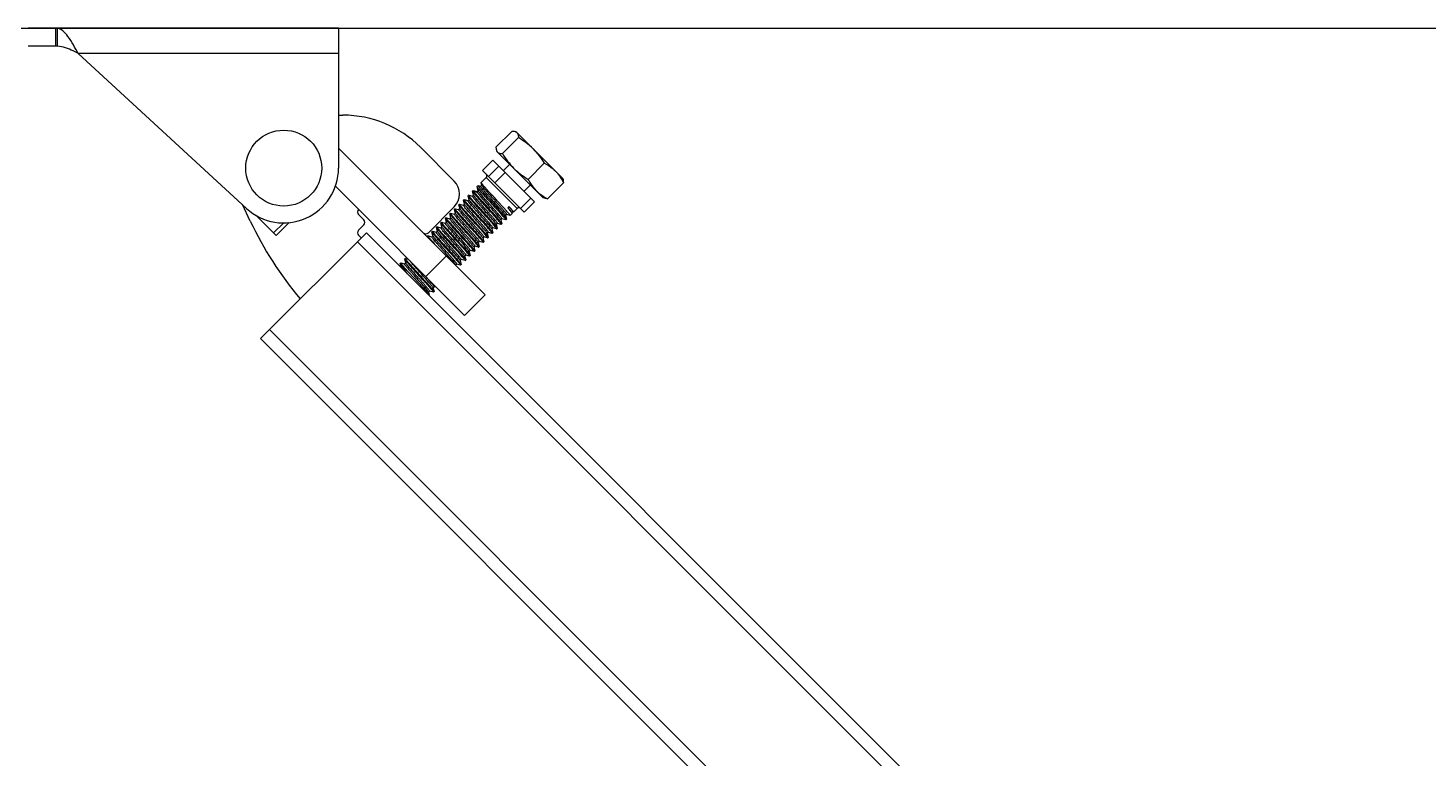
# Model space of a CAD drawing. Extents: x 27938 to 1507990, y 110129 to 923079.
# Drawn here: x 474591 to 477724, y 367902 to 369538 of the extents above; entities that cross this region are included whole.
import ezdxf

# ---------------------------------------------------------------- set-up
doc = ezdxf.new("R2010")
doc.units = 0
doc.header["$LTSCALE"] = 1000
doc.header["$MEASUREMENT"] = 0
doc.layers.add('BZ', color=2, linetype='Continuous')

msp = doc.modelspace()

# ---------------------------------------------------------------- linework, layer by layer
for p, q in [((475285.7, 369537.9), (474590.6, 369537.9)), ((474653.1, 369497), (474653.1, 369537.9)), ((474656.6, 369496.9), (474656.6, 369537.6)), ((475285.7, 369537.9), (475285.7, 369224.3)), ((474653.1, 369497), (474590.6, 369497)), ((475285.7, 369480.7), (474703.2, 369480.7)), ((475079.9, 369134), (474703.2, 369480.7)), ((475285.7, 369342.8), (475295.6, 369342.8)), ((475674, 369307.2), (475638.1, 369271.3)), ((475688.4, 369292.7), (475652.5, 369256.9)), ((475683.4, 369305.2), (475681.1, 369306.1)), ((475683.4, 369305.2), (475787.5, 369201.1)), ((475614, 368940.9), (475285.7, 369269.3)), ((475469, 369271), (475544.6, 369195.4)), ((475639.2, 369264.2), (475640.1, 369261.8)), ((475640.1, 369261.8), (475744.1, 369157.8)), ((475630.8, 369242.2), (475607.6, 369219.1)), ((475644.7, 369228.3), (475621.5, 369205.2)), ((475724.5, 369148.5), (475630.8, 369242.2)), ((475669, 369232.9), (475654.5, 369218.5)), ((475746.1, 369235), (475710.3, 369199.1)), ((475604.7, 369191.8), (475616.3, 369203.4)), ((475701.4, 369125.4), (475607.6, 369219.1)), ((475685.7, 369134.1), (475616.3, 369203.4)), ((475658.7, 369214.3), (475635.5, 369191.2)), ((475787.5, 369201.1), (475788.4, 369198.8)), ((475567.8, 368894.7), (475278.6, 369183.8)), ((475575.5, 369162.6), (475576.8, 369163.9)), ((475575.5, 369162.4), (475575.5, 369162.6)), ((475577.8, 369153.7), (475575.5, 369162.4)), ((475577, 369163.9), (475576.8, 369163.9)), ((475577, 369163.9), (475585.5, 369161.7)), ((475585.4, 369161.6), (475587.9, 369164)), ((475585.6, 369172.7), (475586.9, 369174)), ((475585.6, 369172.5), (475585.6, 369172.7)), ((475588, 369163.8), (475585.6, 369172.5)), ((475587.2, 369174), (475586.9, 369174)), ((475587.2, 369174), (475595.6, 369171.8)), ((475587.7, 369172.3), (475596.2, 369170.2)), ((475588, 369163.7), (475588, 369163.8)), ((475595.6, 369171.7), (475598, 369174.1)), ((475595.7, 369182.6), (475595.8, 369182.9)), ((475596.6, 369181.2), (475595.7, 369182.6)), ((475598.1, 369173.9), (475595.7, 369182.6)), ((475595.8, 369182.9), (475598.2, 369185.3)), ((475596.2, 369170.2), (475598.7, 369172.7)), ((475598.7, 369172.7), (475596.6, 369181.2)), ((475598.7, 369172.7), (475598.1, 369173.9)), ((475598.5, 369185.3), (475598.2, 369185.3)), ((475598.5, 369185.3), (475603.7, 369183.9)), ((475603.7, 369183.8), (475606.2, 369186.3)), ((475604.7, 369191.7), (475604.7, 369191.8)), ((475606.2, 369186.3), (475604.7, 369191.7)), ((475606.2, 369186.1), (475606.2, 369186.3)), ((475715.2, 369186.7), (475700.8, 369172.2)), ((475789.4, 369191.7), (475753.6, 369155.8)), ((475088, 369105.9), (475070.5, 369142.7)), ((475544.6, 369137.5), (475486.8, 369079.7)), ((475545.1, 369132), (475545.2, 369132.3)), ((475547.5, 369123.3), (475545.1, 369132)), ((475545.2, 369132.3), (475546.4, 369133.5)), ((475546.7, 369133.5), (475546.4, 369133.5)), ((475546.7, 369133.5), (475555.1, 369131.3)), ((475555.1, 369131.2), (475557.5, 369133.7)), ((475555.3, 369142.4), (475556.5, 369143.6)), ((475555.3, 369142.1), (475555.3, 369142.4)), ((475557.6, 369133.5), (475555.3, 369142.1)), ((475556.8, 369143.7), (475556.5, 369143.6)), ((475556.8, 369143.7), (475565.2, 369141.4)), ((475565.2, 369141.3), (475567.7, 369143.8)), ((475565.4, 369152.5), (475566.7, 369153.8)), ((475565.4, 369152.3), (475565.4, 369152.5)), ((475567.7, 369143.6), (475565.4, 369152.3)), ((475566.9, 369153.8), (475566.7, 369153.8)), ((475566.9, 369153.8), (475575.4, 369151.5)), ((475575.3, 369151.4), (475577.8, 369153.9)), ((475577.9, 369153.4), (475577.8, 369153.7)), ((475667.2, 369138.1), (475664.7, 369135.6)), ((475677.7, 369126), (475685.7, 369134.1)), ((475716.1, 369156.9), (475692.9, 369133.8)), ((475724.5, 369148.5), (475701.4, 369125.4)), ((475746.5, 369156.9), (475744.1, 369157.8)), ((475100.6, 369119), (475146.1, 369073.5)), ((475163, 369101.9), (475140.3, 369079.2)), ((475175.2, 369102.6), (475146.1, 369073.5)), ((475330.7, 369120.2), (475342.2, 369108.6)), ((475514.8, 369101.9), (475516.1, 369103.2)), ((475514.8, 369101.7), (475514.8, 369101.9)), ((475517.1, 369093), (475514.8, 369101.7)), ((475516.3, 369103.2), (475516.1, 369103.2)), ((475516.3, 369103.2), (475524.8, 369100.9)), ((475524.7, 369100.9), (475527.2, 369103.3)), ((475524.9, 369112), (475526.2, 369113.3)), ((475524.9, 369111.8), (475524.9, 369112)), ((475527.2, 369103.1), (475524.9, 369111.8)), ((475526.4, 369113.3), (475526.2, 369113.3)), ((475526.4, 369113.3), (475534.9, 369111.1)), ((475534.9, 369111), (475537.3, 369113.4)), ((475535, 369122.1), (475536.3, 369123.4)), ((475535, 369121.9), (475535, 369122.1)), ((475537.4, 369113.2), (475535, 369121.9)), ((475536.5, 369123.4), (475536.3, 369123.4)), ((475536.5, 369123.4), (475545, 369121.2)), ((475545, 369121.1), (475547.4, 369123.5)), ((475638.8, 369098.4), (475641.1, 369089.7)), ((475641.3, 369100.6), (475638.9, 369098.2)), ((475649.7, 369098.3), (475641.3, 369100.5)), ((475648.9, 369108.5), (475651.2, 369099.8)), ((475651.4, 369110.8), (475649, 369108.3)), ((475649.7, 369098.3), (475650, 369098.3)), ((475650, 369098.3), (475651.2, 369099.6)), ((475651.2, 369099.8), (475651.2, 369099.6)), ((475659.8, 369108.4), (475651.4, 369110.7)), ((475659.6, 369118.1), (475659.5, 369118.4)), ((475659.6, 369118.1), (475661.7, 369110.3)), ((475662.1, 369120.4), (475659.7, 369117.9)), ((475660.1, 369108.4), (475661.7, 369110)), ((475661.7, 369110.3), (475661.7, 369110)), ((475669.7, 369118.2), (475662.1, 369120.3)), ((475669.7, 369118.2), (475669.9, 369118.2)), ((475669.9, 369118.2), (475674.1, 369122.4)), ((475673.8, 369124.2), (475674.1, 369122.9)), ((475676.3, 369126.4), (475673.9, 369124)), ((475674.1, 369122.9), (475674.1, 369122.4)), ((475677.6, 369126), (475676.3, 369126.4)), ((475677.6, 369126), (475677.7, 369126)), ((475348, 369079.7), (475111, 368842.6)), ((475342.2, 369097.1), (475330.7, 369085.5)), ((475330.7, 369073.9), (475336.5, 369068.1)), ((477925.3, 366502.4), (475348, 369079.7)), ((475484.4, 369071.6), (475485.7, 369072.8)), ((475484.4, 369071.3), (475484.4, 369071.6)), ((475485.2, 369070), (475484.4, 369071.3)), ((475484.7, 369070.2), (475484.4, 369071.3)), ((475486, 369072.8), (475485.7, 369072.8)), ((475486, 369072.8), (475494.4, 369070.6)), ((475494.4, 369070.5), (475496.8, 369072.9)), ((475494.6, 369081.7), (475495.8, 369082.9)), ((475496.9, 369072.7), (475494.6, 369081.4)), ((475496.1, 369083), (475495.8, 369082.9)), ((475496.1, 369083), (475504.5, 369080.7)), ((475504.5, 369080.6), (475506.9, 369083.1)), ((475504.7, 369091.8), (475505.9, 369093.1)), ((475504.7, 369091.5), (475504.7, 369091.8)), ((475507, 369082.9), (475504.7, 369091.5)), ((475506.2, 369093.1), (475505.9, 369093.1)), ((475506.2, 369093.1), (475514.6, 369090.8)), ((475514.6, 369090.7), (475517.1, 369093.2)), ((475608.5, 369068), (475608.4, 369068.3)), ((475611, 369070.3), (475608.5, 369067.8)), ((475608.5, 369068), (475610.8, 369059.3)), ((475619.4, 369067.9), (475610.9, 369070.2)), ((475621.1, 369080.4), (475618.6, 369077.9)), ((475618.6, 369078.2), (475620.9, 369069.4)), ((475619.4, 369067.9), (475619.6, 369067.9)), ((475619.6, 369067.9), (475620.9, 369069.2)), ((475620.9, 369069.4), (475620.9, 369069.2)), ((475629.5, 369078), (475621.1, 369080.3)), ((475631.2, 369090.5), (475628.7, 369088.1)), ((475628.7, 369088.3), (475631, 369079.6)), ((475629.5, 369078), (475629.7, 369078.1)), ((475629.7, 369078.1), (475631, 369079.3)), ((475631, 369079.6), (475631, 369079.3)), ((475639.6, 369088.2), (475631.2, 369090.4)), ((475639.6, 369088.2), (475639.9, 369088.2)), ((475639.9, 369088.2), (475641.1, 369089.4)), ((475641.1, 369089.7), (475641.1, 369089.4)), ((477905.1, 366482.2), (475327.8, 369059.5)), ((475578.1, 369037.7), (475580.4, 369029)), ((475580.6, 369039.9), (475578.2, 369037.5)), ((475589, 369037.6), (475580.6, 369039.8)), ((475588.2, 369047.8), (475590.5, 369039.1)), ((475590.7, 369050), (475588.3, 369047.6)), ((475589, 369037.6), (475589.3, 369037.6)), ((475589.3, 369037.6), (475590.5, 369038.8)), ((475590.5, 369039.1), (475590.5, 369038.8)), ((475599.1, 369047.7), (475590.7, 369049.9)), ((475598.3, 369057.9), (475600.7, 369049.2)), ((475600.8, 369060.2), (475598.4, 369057.7)), ((475599.1, 369047.7), (475599.4, 369047.7)), ((475599.4, 369047.7), (475600.6, 369049)), ((475600.7, 369049.2), (475600.6, 369049)), ((475609.3, 369057.8), (475600.8, 369060.1)), ((475609.3, 369057.8), (475609.5, 369057.8)), ((475609.5, 369057.8), (475610.8, 369059.1)), ((475610.8, 369059.3), (475610.8, 369059.1)), ((475423.7, 369010.8), (475425, 369012.1)), ((475423.7, 369010.8), (475423.7, 369010.6)), ((475426.1, 369001.9), (475423.7, 369010.6)), ((475425, 369012.1), (475425.2, 369012.1)), ((475442.4, 368991.1), (475425, 369008.5)), ((475425.2, 369012.1), (475433.7, 369009.9)), ((475433.7, 369009.8), (475436.1, 369012.2)), ((475433.8, 369020.7), (475433.9, 369021)), ((475436.2, 369012), (475433.8, 369020.7)), ((475433.9, 369021), (475435.1, 369022.2)), ((475435.4, 369022.2), (475435.1, 369022.2)), ((475435.4, 369022.2), (475442, 369020.5)), ((475436.3, 369011.7), (475436.2, 369012)), ((475481, 368981.4), (475527.3, 369027.7)), ((475547.7, 369007.3), (475547.7, 369007.5)), ((475550.2, 369009.6), (475547.8, 369007.1)), ((475558.7, 369007.2), (475550.2, 369009.5)), ((475560.4, 369019.7), (475557.9, 369017.2)), ((475557.9, 369017.4), (475560.2, 369008.7)), ((475558.7, 369007.2), (475558.9, 369007.2)), ((475558.9, 369007.2), (475560.2, 369008.5)), ((475560.2, 369008.7), (475560.2, 369008.5)), ((475568.8, 369017.3), (475560.3, 369019.6)), ((475570.5, 369029.8), (475568, 369027.3)), ((475568, 369027.6), (475570.3, 369018.8)), ((475568.8, 369017.3), (475569, 369017.3)), ((475569, 369017.3), (475570.3, 369018.6)), ((475570.3, 369018.8), (475570.3, 369018.6)), ((475578.9, 369027.4), (475570.5, 369029.7)), ((475578.9, 369027.4), (475579.1, 369027.5)), ((475579.1, 369027.5), (475580.4, 369028.7)), ((475580.4, 369029), (475580.4, 369028.7)), ((475442.4, 368991.1), (475465.3, 368966.7)), ((475487, 368946.6), (475487.1, 368946.4)), ((475489.5, 368948.8), (475487.1, 368946.4)), ((475487.1, 368946.4), (475488.5, 368941)), ((475497.9, 368946.5), (475489.5, 368948.8)), ((475497.1, 368956.7), (475499.5, 368948)), ((475499.7, 368959), (475497.2, 368956.5)), ((475498.2, 368946.5), (475497.9, 368946.5)), ((475498.2, 368946.5), (475499.4, 368947.8)), ((475499.4, 368947.8), (475499.5, 368948)), ((475504.4, 368957.6), (475499.6, 368958.9)), ((475505, 368957.4), (475504.4, 368957.6)), ((475486.8, 368940.9), (475488.4, 368940.9)), ((475488.5, 368941), (475488.4, 368940.9)), ((475567.8, 368894.7), (475614, 368940.9)), ((477708.5, 366285.6), (475131.2, 368862.9)), ((477688.2, 366265.4), (475111, 368842.6))]:
    msp.add_line(p, q)
msp.add_circle((475163, 369224.3), 85)
for centre, radius, start, end in [((474653.1, 369436), 61.1, 86.7289, 89.9588), ((475295.6, 369097.5), 245.3, 45, 89.9914), ((475163, 369224.3), 122.7, 227.3796, 0), ((475515.7, 369166.5), 40.9, 315, 45), ((475612.9, 369206.9), 4.91, 315, 45), ((475336.5, 369126), 8.18, 135, 225), ((475689.2, 369130.6), 4.91, 45, 135), ((475826.5, 369457), 817.8, 205.4277, 219.9808), ((475336.5, 369102.9), 8.18, 315, 45), ((475336.5, 369079.7), 8.18, 135, 225), ((475481, 369085.5), 8.18, 225, 315), ((475658.2, 369207.7), 219.5, 219.9326, 220.5204)]:
    msp.add_arc(centre, radius, start, end)
for points in [[(474656.6, 369537.6), (474655.5, 369537.8), (474654.3, 369537.9), (474653.1, 369537.9)], [(475721, 369267.6), (475711.3, 369277.3), (475700.1, 369285.6), (475688.4, 369292.7)], [(475652.5, 369256.9), (475659.7, 369245.2), (475667.9, 369234), (475677.7, 369224.2)], [(475721, 369267.6), (475730.7, 369257.9), (475739, 369246.7), (475746.1, 369235)], [(475677.7, 369224.2), (475687.4, 369214.5), (475698.6, 369206.3), (475710.3, 369199.1)], [(475567.9, 369143.1), (475567.8, 369143.2), (475567.8, 369143.4), (475567.7, 369143.6)], [(475517.3, 369092.6), (475517.2, 369092.7), (475517.2, 369092.9), (475517.1, 369093)], [(475618.6, 369078.2), (475618.5, 369078.3), (475618.5, 369078.4), (475618.4, 369078.6)], [(475557.9, 369017.4), (475557.8, 369017.6), (475557.8, 369017.7), (475557.7, 369017.8)], [(475487, 368946.6), (475487, 368946.7), (475486.9, 368946.9), (475486.9, 368947)], [(475497.1, 368956.7), (475497.1, 368956.9), (475497, 368957), (475497, 368957.2)]]:
    msp.add_open_spline(points, degree=3)
for points, knots in [([(474703.2, 369480.7), (474695.9, 369493.7), (474686, 369512), (474670, 369531.3), (474660.9, 369536.7), (474656.6, 369537.6)], [0, 0, 0, 0, 0.595771, 0.825429, 1, 1, 1, 1]), ([(474703.2, 369480.7), (474699.3, 369482.7), (474684.7, 369490.2), (474668.7, 369496.3), (474656.6, 369496.9)], [0, 0, 0, 0, 0.263255, 1, 1, 1, 1]), ([(475674, 369307.2), (475674.6, 369307.1), (475677, 369307), (475679.5, 369306.7), (475681.1, 369306.1)], [0, 0, 0, 0, 0.270862, 1, 1, 1, 1]), ([(475681.1, 369306.1), (475681.5, 369305.9), (475682.9, 369305.3), (475684.2, 369304.5), (475684.9, 369303.7)], [0, 0, 0, 0, 0.261173, 1, 1, 1, 1]), ([(475684.9, 369303.7), (475685.6, 369303.1), (475687.9, 369299.9), (475688.4, 369295.8), (475688.4, 369292.7)], [0, 0, 0, 0, 0.22235, 1, 1, 1, 1]), ([(475638.1, 369271.3), (475638.1, 369270.6), (475638.2, 369268.2), (475638.6, 369265.8), (475639.2, 369264.2)], [0, 0, 0, 0, 0.270862, 1, 1, 1, 1]), ([(475639.2, 369264.2), (475639.3, 369263.8), (475639.9, 369262.4), (475640.8, 369261.1), (475641.6, 369260.3)], [0, 0, 0, 0, 0.261173, 1, 1, 1, 1]), ([(475641.6, 369260.3), (475642.2, 369259.7), (475645.4, 369257.4), (475649.5, 369256.9), (475652.5, 369256.9)], [0, 0, 0, 0, 0.22235, 1, 1, 1, 1]), ([(475771.5, 369217.1), (475769.7, 369218.9), (475762, 369225.9), (475753.1, 369231.4), (475746.1, 369235)], [0, 0, 0, 0, 0.248254, 1, 1, 1, 1]), ([(475710.3, 369199.1), (475711.5, 369196.8), (475716.4, 369187.7), (475722.7, 369179.2), (475728.2, 369173.7)], [0, 0, 0, 0, 0.25305, 1, 1, 1, 1]), ([(475771.5, 369217.1), (475773.4, 369215.3), (475780.4, 369207.6), (475785.9, 369198.6), (475789.4, 369191.7)], [0, 0, 0, 0, 0.248254, 1, 1, 1, 1]), ([(475789.4, 369191.7), (475789.4, 369192.3), (475789.3, 369194.8), (475788.9, 369197.2), (475788.3, 369198.8)], [0, 0, 0, 0, 0.270862, 1, 1, 1, 1]), ([(475615.6, 369116.7), (475610.9, 369121.9), (475603.9, 369129.6), (475594.8, 369139.6), (475588.7, 369146.3), (475583.6, 369152.2), (475579.6, 369156.8), (475577.1, 369159.8), (475575.9, 369161.5), (475575.6, 369162.1), (475575.5, 369162.4)], [0, 0, 0, 0, 0.346732, 0.513452, 0.665274, 0.79513, 0.896993, 0.966207, 0.987594, 1, 1, 1, 1]), ([(475576.8, 369163.9), (475576.7, 369163.8), (475576.9, 369163.2), (475577.4, 369162.5), (475578.3, 369161.2), (475579.7, 369159.5), (475581.4, 369157.4), (475584.4, 369153.9), (475589, 369148.7), (475595.2, 369141.8), (475602.1, 369134.1), (475609.5, 369126.1), (475614.4, 369120.7), (475616.9, 369117.9)], [0, 0, 0, 0, 0.006655, 0.022604, 0.048376, 0.083764, 0.128363, 0.181623, 0.311335, 0.466328, 0.638709, 0.819671, 1, 1, 1, 1]), ([(475638.4, 369099.3), (475637.9, 369100), (475636.7, 369101.6), (475633.2, 369106), (475627.2, 369113), (475618.5, 369122.7), (475610.5, 369131.6), (475604.1, 369138.8), (475599.5, 369144), (475595.4, 369148.7), (475591.9, 369152.8), (475589, 369156.2), (475587, 369158.7), (475585.9, 369160.4), (475585.4, 369161.2), (475585.4, 369161.5), (475585.4, 369161.6)], [0, 0, 0, 0, 0.029846, 0.074702, 0.203394, 0.369574, 0.551671, 0.641288, 0.726015, 0.803077, 0.869958, 0.924482, 0.964905, 0.990021, 0.99673, 1, 1, 1, 1]), ([(475625.7, 369126.8), (475621, 369132), (475614, 369139.7), (475604.9, 369149.7), (475598.8, 369156.5), (475593.7, 369162.3), (475589.7, 369166.9), (475587.2, 369169.9), (475586, 369171.7), (475585.7, 369172.3), (475585.6, 369172.5)], [0, 0, 0, 0, 0.346732, 0.513455, 0.665275, 0.795127, 0.896989, 0.966206, 0.987594, 1, 1, 1, 1]), ([(475586.9, 369174), (475586.8, 369173.9), (475587.2, 369173.1), (475587.5, 369172.7), (475587.7, 369172.3)], [0, 0, 0, 0, 0.284271, 1, 1, 1, 1]), ([(475587.7, 369172.3), (475589.4, 369170), (475594.3, 369164.3), (475603.2, 369154.2), (475614.6, 369141.7), (475622.8, 369132.7), (475627, 369128.1)], [0, 0, 0, 0, 0.14309, 0.382158, 0.682427, 1, 1, 1, 1]), ([(475641.3, 369100.6), (475641.4, 369100.7), (475641.3, 369101.1), (475640.9, 369101.9), (475639.6, 369103.7), (475637.4, 369106.4), (475634.4, 369110.1), (475630.6, 369114.5), (475626.2, 369119.5), (475621.3, 369124.9), (475614.6, 369132.5), (475607.8, 369140), (475601.4, 369147.2), (475597.2, 369152), (475593.7, 369156.1), (475590.9, 369159.4), (475589.1, 369161.8), (475588.2, 369163.2), (475588, 369163.7)], [0, 0, 0, 0, 0.003422, 0.010566, 0.037398, 0.080541, 0.138586, 0.209513, 0.290822, 0.379637, 0.472809, 0.658962, 0.745341, 0.823107, 0.88951, 0.942219, 0.979421, 1, 1, 1, 1]), ([(475596.2, 369170.2), (475596, 369170.5), (475595.7, 369170.9), (475595.4, 369171.6), (475595.6, 369171.7)], [0, 0, 0, 0, 0.705651, 1, 1, 1, 1]), ([(475648.9, 369108.5), (475648.8, 369108.9), (475648.1, 369110), (475646.6, 369112), (475644.3, 369114.8), (475641.4, 369118.3), (475637.8, 369122.5), (475632.2, 369128.8), (475624.6, 369137.3), (475615.5, 369147.5), (475607.2, 369156.8), (475600.8, 369164.2), (475597.3, 369168.5), (475596.2, 369170.2)], [0, 0, 0, 0, 0.016663, 0.047692, 0.09239, 0.149487, 0.2173, 0.293813, 0.463619, 0.63876, 0.798451, 0.923769, 1, 1, 1, 1]), ([(475635.9, 369136.9), (475631.7, 369141.6), (475623.4, 369150.6), (475612.1, 369163.1), (475603.2, 369173.1), (475598.2, 369178.8), (475596.6, 369181.2)], [0, 0, 0, 0, 0.317573, 0.617842, 0.85691, 1, 1, 1, 1]), ([(475598.2, 369185.3), (475598.1, 369185.2), (475598.2, 369184.6), (475598.7, 369183.8), (475599.6, 369182.4), (475601.5, 369179.9), (475605, 369175.7), (475610, 369169.8), (475616.2, 369162.8), (475623.1, 369155.1), (475630.4, 369147), (475635.3, 369141.5), (475637.7, 369138.8)], [0, 0, 0, 0, 0.00729, 0.023491, 0.049387, 0.084832, 0.182679, 0.312272, 0.467071, 0.639216, 0.819925, 1, 1, 1, 1]), ([(475651.4, 369110.8), (475651.5, 369110.8), (475651.5, 369111.1), (475651.1, 369111.9), (475649.9, 369113.6), (475648, 369116), (475645.2, 369119.4), (475641.7, 369123.4), (475637.7, 369128), (475633.2, 369133), (475626.8, 369140.2), (475618.9, 369149), (475610.3, 369158.7), (475603.6, 369166.5), (475599.9, 369170.9), (475598.7, 369172.7)], [0, 0, 0, 0, 0.003229, 0.009818, 0.034461, 0.074131, 0.127679, 0.193435, 0.269313, 0.352894, 0.44151, 0.62244, 0.789143, 0.920497, 1, 1, 1, 1]), ([(475659.5, 369118.4), (475659.2, 369119), (475658.2, 369120.4), (475656.2, 369123), (475653.2, 369126.6), (475647.7, 369132.9), (475639.7, 369141.9), (475631.2, 369151.4), (475624.1, 369159.2), (475619.2, 369164.8), (475614.7, 369169.9), (475610.8, 369174.3), (475607.7, 369178), (475605.6, 369180.6), (475604.5, 369182.1), (475604, 369182.9), (475603.7, 369183.4), (475603.7, 369183.8), (475603.7, 369183.8)], [0, 0, 0, 0, 0.022597, 0.061854, 0.116478, 0.184513, 0.350625, 0.536644, 0.628982, 0.71656, 0.796358, 0.86566, 0.922145, 0.963971, 0.978972, 0.989897, 0.996763, 1, 1, 1, 1]), ([(475645.4, 369146.5), (475640.6, 369151.7), (475633.4, 369159.4), (475624.2, 369169.4), (475618, 369176.1), (475612.8, 369181.9), (475609.2, 369186), (475607, 369188.6), (475605.8, 369190), (475605.1, 369190.9), (475604.8, 369191.5), (475604.7, 369191.7)], [0, 0, 0, 0, 0.350119, 0.518183, 0.670792, 0.80069, 0.901712, 0.939847, 0.96911, 0.98919, 1, 1, 1, 1]), ([(475662.1, 369120.4), (475662.2, 369120.4), (475662.1, 369120.8), (475661.8, 369121.3), (475661.3, 369122.2), (475660, 369123.9), (475657.8, 369126.6), (475654.5, 369130.5), (475650.5, 369135.2), (475645.7, 369140.5), (475640.6, 369146.2), (475633.4, 369154.2), (475626.4, 369162.1), (475619.7, 369169.6), (475615.4, 369174.5), (475611.8, 369178.7), (475609, 369182), (475607.3, 369184.3), (475606.4, 369185.6), (475606.2, 369186.1)], [0, 0, 0, 0, 0.003459, 0.010831, 0.022552, 0.038611, 0.0832, 0.143022, 0.215863, 0.299017, 0.389412, 0.483732, 0.670424, 0.756089, 0.83251, 0.897021, 0.947417, 0.982048, 1, 1, 1, 1]), ([(475728.2, 369173.7), (475730, 369171.9), (475737.7, 369164.9), (475746.6, 369159.4), (475753.6, 369155.8)], [0, 0, 0, 0, 0.248254, 1, 1, 1, 1]), ([(475585.3, 369086.3), (475580.5, 369091.5), (475573.5, 369099.2), (475564.4, 369109.2), (475558.4, 369116), (475553.2, 369121.8), (475549.2, 369126.4), (475546.7, 369129.5), (475545.6, 369131.2), (475545.2, 369131.8), (475545.1, 369132)], [0, 0, 0, 0, 0.346736, 0.513457, 0.665278, 0.795134, 0.896995, 0.966207, 0.987595, 1, 1, 1, 1]), ([(475546.4, 369133.5), (475546.3, 369133.4), (475546.6, 369132.9), (475547, 369132.1), (475548, 369130.8), (475549.3, 369129.2), (475551, 369127.1), (475554.1, 369123.5), (475558.6, 369118.4), (475564.8, 369111.4), (475571.8, 369103.8), (475579.1, 369095.7), (475584.1, 369090.3), (475586.5, 369087.6)], [0, 0, 0, 0, 0.006649, 0.022593, 0.04836, 0.083744, 0.12834, 0.181598, 0.311311, 0.466309, 0.638695, 0.819663, 1, 1, 1, 1]), ([(475608.4, 369068.3), (475608.1, 369068.8), (475607.2, 369070.2), (475605.2, 369072.7), (475602.4, 369076.1), (475597.3, 369082), (475589.7, 369090.6), (475581.5, 369099.7), (475574.8, 369107.2), (475570, 369112.6), (475565.7, 369117.5), (475561.9, 369121.9), (475558.9, 369125.5), (475556.8, 369128.2), (475555.5, 369129.9), (475555.1, 369130.8), (475555, 369131.1), (475555.1, 369131.2)], [0, 0, 0, 0, 0.022244, 0.060839, 0.114606, 0.181715, 0.346252, 0.531679, 0.624204, 0.712272, 0.792803, 0.862987, 0.920385, 0.963027, 0.989543, 0.996606, 1, 1, 1, 1]), ([(475595.4, 369096.4), (475590.7, 369101.7), (475583.6, 369109.3), (475574.6, 369119.3), (475568.5, 369126.1), (475563.3, 369131.9), (475559.3, 369136.6), (475556.9, 369139.6), (475555.7, 369141.3), (475555.3, 369141.9), (475555.3, 369142.1)], [0, 0, 0, 0, 0.346729, 0.513452, 0.665273, 0.795127, 0.896989, 0.966206, 0.987594, 1, 1, 1, 1]), ([(475556.5, 369143.6), (475556.4, 369143.6), (475556.7, 369143), (475557.1, 369142.3), (475558.1, 369140.9), (475559.4, 369139.3), (475561.2, 369137.2), (475564.2, 369133.7), (475568.7, 369128.5), (475574.9, 369121.6), (475581.9, 369113.9), (475589.2, 369105.9), (475594.2, 369100.4), (475596.6, 369097.7)], [0, 0, 0, 0, 0.006667, 0.022629, 0.048411, 0.083806, 0.128409, 0.181673, 0.311386, 0.466369, 0.638735, 0.819685, 1, 1, 1, 1]), ([(475558, 369132.7), (475557.9, 369132.8), (475557.8, 369133), (475557.6, 369133.3), (475557.6, 369133.5)], [0, 0, 0, 0, 0.314049, 1, 1, 1, 1]), ([(475611, 369070.3), (475611, 369070.3), (475611, 369070.7), (475610.6, 369071.5), (475609.4, 369073.2), (475607.3, 369075.8), (475604.5, 369079.2), (475600.9, 369083.3), (475596.7, 369088.1), (475592.1, 369093.3), (475585.6, 369100.6), (475577.6, 369109.5), (475568.9, 369119.2), (475562.9, 369126.2), (475559.5, 369130.5), (475558.3, 369132), (475558, 369132.7)], [0, 0, 0, 0, 0.003295, 0.010076, 0.035478, 0.076355, 0.131468, 0.199026, 0.276801, 0.362215, 0.452433, 0.635226, 0.801083, 0.928174, 0.971737, 1, 1, 1, 1]), ([(475618.4, 369078.6), (475618.1, 369079.2), (475617, 369080.7), (475615, 369083.3), (475612.1, 369086.7), (475606.9, 369092.7), (475599.3, 369101.3), (475591.2, 369110.3), (475584.6, 369117.8), (475579.9, 369123.1), (475575.6, 369127.9), (475571.9, 369132.2), (475569, 369135.7), (475566.8, 369138.4), (475565.6, 369140.1), (475565.2, 369140.9), (475565.1, 369141.3), (475565.2, 369141.3)], [0, 0, 0, 0, 0.024821, 0.065556, 0.120941, 0.189123, 0.354243, 0.538544, 0.630075, 0.716999, 0.796339, 0.865388, 0.921797, 0.963675, 0.989709, 0.996648, 1, 1, 1, 1]), ([(475605.5, 369106.6), (475600.8, 369111.8), (475593.8, 369119.5), (475584.7, 369129.5), (475578.6, 369136.2), (475573.4, 369142), (475569.5, 369146.7), (475567, 369149.7), (475565.8, 369151.4), (475565.5, 369152), (475565.4, 369152.3)], [0, 0, 0, 0, 0.346742, 0.513465, 0.665282, 0.795135, 0.896996, 0.966208, 0.987595, 1, 1, 1, 1]), ([(475566.7, 369153.8), (475566.6, 369153.7), (475566.8, 369153.1), (475567.3, 369152.4), (475568.2, 369151.1), (475569.5, 369149.4), (475571.3, 369147.3), (475574.3, 369143.8), (475578.8, 369138.6), (475585.1, 369131.7), (475592, 369124), (475599.3, 369116), (475604.3, 369110.5), (475606.8, 369107.8)], [0, 0, 0, 0, 0.006651, 0.022595, 0.048362, 0.083745, 0.12834, 0.1816, 0.311315, 0.466314, 0.638697, 0.819663, 1, 1, 1, 1]), ([(475621.1, 369080.4), (475621.1, 369080.5), (475621.1, 369080.8), (475620.7, 369081.6), (475619.5, 369083.3), (475617.4, 369086), (475614.4, 369089.5), (475610.8, 369093.7), (475606.5, 369098.5), (475601.9, 369103.8), (475595.2, 369111.2), (475587.2, 369120.2), (475579.6, 369128.8), (475574.4, 369134.8), (475571.4, 369138.3), (475569.4, 369140.9), (475568.3, 369142.4), (475567.9, 369143.1)], [0, 0, 0, 0, 0.003336, 0.010233, 0.036096, 0.077704, 0.133763, 0.202409, 0.281328, 0.367844, 0.459022, 0.642919, 0.808241, 0.876802, 0.932761, 0.974256, 1, 1, 1, 1]), ([(475628.4, 369088.9), (475628, 369089.6), (475626.9, 369091.1), (475623.5, 369095.3), (475617.5, 369102.3), (475608.9, 369112), (475600.9, 369121), (475594.3, 369128.3), (475589.7, 369133.5), (475585.5, 369138.3), (475581.9, 369142.5), (475579, 369145.9), (475576.9, 369148.5), (475575.7, 369150.2), (475575.3, 369151.1), (475575.3, 369151.4), (475575.3, 369151.4)], [0, 0, 0, 0, 0.027356, 0.070178, 0.196347, 0.362014, 0.545205, 0.635768, 0.721577, 0.799762, 0.86771, 0.923162, 0.964301, 0.989868, 0.99669, 1, 1, 1, 1]), ([(475631.2, 369090.5), (475631.3, 369090.6), (475631.2, 369090.9), (475630.8, 369091.8), (475629.5, 369093.5), (475627.4, 369096.2), (475624.4, 369099.8), (475620.7, 369104.1), (475616.4, 369109), (475611.6, 369114.3), (475604.9, 369121.8), (475596.8, 369130.9), (475589.2, 369139.5), (475584, 369145.5), (475581.2, 369148.9), (475579.2, 369151.4), (475578.2, 369152.8), (475577.9, 369153.4)], [0, 0, 0, 0, 0.003379, 0.010396, 0.036736, 0.079099, 0.136135, 0.205904, 0.286001, 0.373651, 0.465813, 0.650831, 0.815583, 0.883085, 0.937444, 0.976819, 1, 1, 1, 1]), ([(475660.1, 369108.4), (475660.1, 369108.5), (475660.1, 369108.8), (475659.8, 369109.2), (475659.4, 369110), (475658.3, 369111.4), (475656.4, 369113.8), (475653.6, 369117.1), (475649.9, 369121.3), (475645.7, 369126), (475640.9, 369131.3), (475637.6, 369135), (475635.9, 369136.9)], [0, 0, 0, 0, 0.006771, 0.021181, 0.04412, 0.075632, 0.16369, 0.283183, 0.430908, 0.602844, 0.794296, 1, 1, 1, 1]), ([(475637.7, 369138.8), (475640.8, 369135.3), (475645.3, 369130.3), (475650.9, 369123.9), (475654.4, 369119.9), (475657.3, 369116.4), (475659.5, 369113.7), (475660.9, 369111.8), (475661.6, 369110.7), (475661.7, 369110.3)], [0, 0, 0, 0, 0.375078, 0.540028, 0.684568, 0.805261, 0.899295, 0.964563, 1, 1, 1, 1]), ([(475669.9, 369118.2), (475670, 369118.3), (475669.9, 369118.6), (475669.6, 369119), (475669.1, 369119.8), (475668.1, 369121.2), (475666.2, 369123.5), (475663.2, 369126.8), (475659.6, 369130.9), (475655.3, 369135.7), (475650.5, 369140.9), (475647.1, 369144.6), (475645.4, 369146.5)], [0, 0, 0, 0, 0.006349, 0.020563, 0.043389, 0.074837, 0.162857, 0.282397, 0.430243, 0.602357, 0.794039, 1, 1, 1, 1]), ([(475664.7, 369135.6), (475666, 369134.1), (475668.2, 369131.3), (475671.1, 369127.7), (475673, 369125), (475674, 369123.5), (475674.1, 369122.9)], [0, 0, 0, 0, 0.376713, 0.674345, 0.883812, 1, 1, 1, 1]), ([(475673.8, 369124.2), (475673.7, 369124.7), (475672.7, 369125.9), (475671, 369128.3), (475668.1, 369131.7), (475665.9, 369134.2), (475664.7, 369135.6)], [0, 0, 0, 0, 0.105343, 0.311665, 0.613119, 1, 1, 1, 1]), ([(475677.7, 369126), (475677.8, 369126.1), (475677.5, 369126.5), (475677.1, 369127.1), (475676.2, 369128.2), (475675.1, 369129.5), (475673.5, 369131.2), (475670.9, 369134.2), (475668.7, 369136.5), (475667.2, 369138.1)], [0, 0, 0, 0, 0.018878, 0.068916, 0.150826, 0.263937, 0.407062, 0.578714, 1, 1, 1, 1]), ([(475676.3, 369126.4), (475676.4, 369126.5), (475676.3, 369127), (475675.9, 369127.6), (475675.2, 369128.6), (475673.7, 369130.6), (475671, 369133.8), (475668.6, 369136.6), (475667.2, 369138.1)], [0, 0, 0, 0, 0.022497, 0.073733, 0.155945, 0.268763, 0.581618, 1, 1, 1, 1]), ([(475753.6, 369155.8), (475752.9, 369155.8), (475750.5, 369155.9), (475748.1, 369156.3), (475746.4, 369156.9)], [0, 0, 0, 0, 0.270862, 1, 1, 1, 1]), ([(475554.9, 369056), (475550.2, 369061.2), (475543.2, 369068.9), (475534.1, 369078.9), (475528, 369085.6), (475522.8, 369091.4), (475518.9, 369096.1), (475516.4, 369099.1), (475515.2, 369100.8), (475514.9, 369101.4), (475514.8, 369101.7)], [0, 0, 0, 0, 0.346739, 0.513462, 0.665282, 0.795137, 0.896997, 0.966208, 0.987595, 1, 1, 1, 1]), ([(475516.1, 369103.2), (475516, 369103.1), (475516.2, 369102.5), (475516.7, 369101.8), (475517.6, 369100.5), (475518.9, 369098.8), (475520.7, 369096.7), (475523.7, 369093.2), (475528.2, 369088), (475534.5, 369081.1), (475541.4, 369073.4), (475548.7, 369065.4), (475553.7, 369059.9), (475556.2, 369057.2)], [0, 0, 0, 0, 0.006647, 0.022588, 0.048354, 0.083736, 0.128331, 0.181588, 0.311302, 0.466302, 0.63869, 0.81966, 1, 1, 1, 1]), ([(475570.8, 369047.2), (475568.7, 369049.7), (475564, 369055), (475556.6, 369063.3), (475548.8, 369072), (475541.2, 369080.6), (475535.3, 369087.2), (475531.3, 369091.9), (475528.8, 369094.8), (475527, 369097.1), (475525.6, 369098.9), (475525, 369099.9), (475524.6, 369100.7), (475524.7, 369100.9)], [0, 0, 0, 0, 0.137738, 0.299104, 0.470269, 0.636529, 0.783614, 0.845932, 0.898929, 0.941483, 0.972724, 0.99211, 1, 1, 1, 1]), ([(475565, 369066.1), (475560.3, 369071.3), (475553.3, 369079), (475544.2, 369089), (475538.1, 369095.7), (475533, 369101.6), (475529, 369106.2), (475526.5, 369109.2), (475525.3, 369110.9), (475525, 369111.5), (475524.9, 369111.8)], [0, 0, 0, 0, 0.346729, 0.51345, 0.665272, 0.795127, 0.896989, 0.966206, 0.987594, 1, 1, 1, 1]), ([(475526.2, 369113.3), (475526.1, 369113.2), (475526.3, 369112.6), (475526.8, 369111.9), (475527.7, 369110.6), (475529.1, 369108.9), (475530.8, 369106.8), (475533.8, 369103.3), (475538.4, 369098.1), (475544.6, 369091.2), (475551.5, 369083.5), (475558.9, 369075.5), (475563.8, 369070.1), (475566.3, 369067.3)], [0, 0, 0, 0, 0.006666, 0.022627, 0.048408, 0.083802, 0.128406, 0.181669, 0.311381, 0.466364, 0.638732, 0.819683, 1, 1, 1, 1]), ([(475573.3, 369049.7), (475568.9, 369054.9), (475561.9, 369062.8), (475552.3, 369073.5), (475544.9, 369081.8), (475538.2, 369089.3), (475533.4, 369094.8), (475530.4, 369098.5), (475528.8, 369100.5), (475527.8, 369102), (475527.3, 369102.8), (475527.2, 369103.1)], [0, 0, 0, 0, 0.286554, 0.451144, 0.612857, 0.758908, 0.877771, 0.923988, 0.960141, 0.985576, 1, 1, 1, 1]), ([(475588.2, 369047.8), (475588.1, 369048.3), (475587.2, 369049.6), (475585.5, 369051.9), (475582.8, 369055.1), (475579.3, 369059.2), (475575.1, 369064), (475568.7, 369071.2), (475561.9, 369078.8), (475555.1, 369086.4), (475550.2, 369091.9), (475545.8, 369097), (475541.9, 369101.4), (475538.8, 369105.1), (475536.6, 369107.9), (475535.3, 369109.7), (475534.8, 369110.5), (475534.8, 369110.9), (475534.9, 369111)], [0, 0, 0, 0, 0.01868, 0.054279, 0.105765, 0.171349, 0.248696, 0.335028, 0.522011, 0.615926, 0.705601, 0.787809, 0.859593, 0.918386, 0.962109, 0.989307, 0.996546, 1, 1, 1, 1]), ([(475575.1, 369076.2), (475570.4, 369081.4), (475563.4, 369089.1), (475554.3, 369099.1), (475548.2, 369105.9), (475543.1, 369111.7), (475539.1, 369116.3), (475536.6, 369119.4), (475535.4, 369121.1), (475535.1, 369121.7), (475535, 369121.9)], [0, 0, 0, 0, 0.346741, 0.513465, 0.665282, 0.795133, 0.896994, 0.966208, 0.987595, 1, 1, 1, 1]), ([(475536.3, 369123.4), (475536.2, 369123.3), (475536.4, 369122.8), (475536.9, 369122), (475537.9, 369120.7), (475539.2, 369119), (475540.9, 369116.9), (475543.9, 369113.4), (475548.5, 369108.3), (475554.7, 369101.3), (475561.7, 369093.7), (475569, 369085.6), (475573.9, 369080.2), (475576.4, 369077.5)], [0, 0, 0, 0, 0.006656, 0.022605, 0.048376, 0.083762, 0.128359, 0.181619, 0.311334, 0.466329, 0.638707, 0.819669, 1, 1, 1, 1]), ([(475590.7, 369050), (475590.8, 369050.1), (475590.7, 369050.5), (475590.3, 369051.3), (475589, 369053.1), (475586.8, 369055.9), (475583.7, 369059.6), (475579.8, 369064.1), (475575.4, 369069.1), (475570.5, 369074.6), (475563.7, 369082.2), (475556.9, 369089.8), (475550.5, 369097), (475546.3, 369101.8), (475542.8, 369105.9), (475540.1, 369109.1), (475538.4, 369111.5), (475537.5, 369112.7), (475537.4, 369113.2)], [0, 0, 0, 0, 0.003453, 0.010691, 0.03788, 0.081592, 0.14037, 0.212137, 0.294327, 0.383985, 0.477885, 0.664852, 0.751185, 0.82854, 0.894141, 0.945652, 0.981282, 1, 1, 1, 1]), ([(475598.3, 369057.9), (475598.2, 369058.4), (475597.3, 369059.7), (475595.6, 369062), (475592.9, 369065.3), (475589.4, 369069.3), (475585.2, 369074.1), (475578.8, 369081.4), (475572, 369088.9), (475565.2, 369096.5), (475560.3, 369102), (475555.9, 369107.1), (475552, 369111.5), (475548.9, 369115.2), (475546.7, 369118), (475545.4, 369119.8), (475545, 369120.7), (475544.9, 369121), (475545, 369121.1)], [0, 0, 0, 0, 0.01868, 0.054278, 0.105764, 0.171349, 0.248696, 0.335028, 0.522011, 0.615926, 0.705601, 0.787809, 0.859594, 0.918387, 0.96211, 0.989307, 0.996546, 1, 1, 1, 1]), ([(475600.8, 369060.2), (475600.9, 369060.2), (475600.9, 369060.6), (475600.4, 369061.4), (475599.1, 369063.3), (475596.9, 369066), (475593.8, 369069.7), (475589.9, 369074.2), (475585.5, 369079.2), (475580.6, 369084.7), (475573.8, 369092.3), (475567, 369099.9), (475560.6, 369107.1), (475556.4, 369111.9), (475552.9, 369116), (475550.2, 369119.2), (475548.5, 369121.6), (475547.6, 369122.8), (475547.5, 369123.3)], [0, 0, 0, 0, 0.003453, 0.010691, 0.037881, 0.081592, 0.14037, 0.212138, 0.294327, 0.383985, 0.477885, 0.664852, 0.751185, 0.82854, 0.894141, 0.945651, 0.981282, 1, 1, 1, 1]), ([(475629.7, 369078.1), (475629.8, 369078.1), (475629.7, 369078.4), (475629.5, 369078.9), (475629, 369079.6), (475628, 369081.1), (475626.1, 369083.4), (475623.2, 369086.8), (475619.6, 369090.9), (475615.3, 369095.7), (475610.6, 369101), (475607.2, 369104.7), (475605.5, 369106.6)], [0, 0, 0, 0, 0.006767, 0.021173, 0.044108, 0.075618, 0.163672, 0.283161, 0.430888, 0.602828, 0.79429, 1, 1, 1, 1]), ([(475606.8, 369107.8), (475609.9, 369104.4), (475614.5, 369099.4), (475620.1, 369093), (475623.7, 369088.9), (475626.6, 369085.6), (475628.8, 369082.9), (475630.2, 369081), (475630.9, 369080), (475631, 369079.6)], [0, 0, 0, 0, 0.377469, 0.54319, 0.688109, 0.808726, 0.902172, 0.966298, 1, 1, 1, 1]), ([(475639.9, 369088.2), (475639.9, 369088.2), (475639.8, 369088.6), (475639.6, 369089), (475639.1, 369089.8), (475638.1, 369091.2), (475636.2, 369093.5), (475633.3, 369096.9), (475629.7, 369101), (475625.5, 369105.8), (475620.7, 369111.1), (475617.4, 369114.8), (475615.6, 369116.7)], [0, 0, 0, 0, 0.006766, 0.021171, 0.044105, 0.075616, 0.163673, 0.283167, 0.430893, 0.602828, 0.794287, 1, 1, 1, 1]), ([(475616.9, 369117.9), (475620, 369114.5), (475624.6, 369109.5), (475630.3, 369103.1), (475633.8, 369099.1), (475636.7, 369095.7), (475638.9, 369093), (475640.3, 369091.1), (475641, 369090.1), (475641.1, 369089.7)], [0, 0, 0, 0, 0.377475, 0.543201, 0.68812, 0.808733, 0.902175, 0.966298, 1, 1, 1, 1]), ([(475650, 369098.3), (475650, 369098.4), (475650, 369098.7), (475649.5, 369099.5), (475648.4, 369101.1), (475646.3, 369103.6), (475643.4, 369107), (475639.8, 369111.2), (475635.6, 369115.9), (475630.8, 369121.2), (475627.5, 369124.9), (475625.7, 369126.8)], [0, 0, 0, 0, 0.006752, 0.02114, 0.075534, 0.163574, 0.283062, 0.430797, 0.602759, 0.794252, 1, 1, 1, 1]), ([(475627, 369128.1), (475630.2, 369124.6), (475634.7, 369119.6), (475640.4, 369113.2), (475643.9, 369109.2), (475646.8, 369105.8), (475649, 369103.1), (475650.4, 369101.2), (475651.1, 369100.2), (475651.2, 369099.8)], [0, 0, 0, 0, 0.377471, 0.543197, 0.688119, 0.808734, 0.902176, 0.966298, 1, 1, 1, 1]), ([(475638.8, 369098.4), (475638.8, 369098.4), (475638.7, 369098.8), (475638.5, 369099.1), (475638.4, 369099.3)], [0, 0, 0, 0, 0.179935, 1, 1, 1, 1]), ([(475659.8, 369108.4), (475659.9, 369108.4), (475660, 369108.4), (475660.1, 369108.4), (475660.1, 369108.4)], [0, 0, 0, 0, 0.601135, 1, 1, 1, 1]), ([(475485.7, 369072.8), (475485.6, 369072.7), (475486, 369071.9), (475486.7, 369070.9), (475488.1, 369069), (475489.2, 369067.6), (475489.9, 369066.8)], [0, 0, 0, 0, 0.075429, 0.266547, 0.576308, 1, 1, 1, 1]), ([(475547.7, 369007.5), (475547.5, 369008), (475546.5, 369009.4), (475544.6, 369011.9), (475541.8, 369015.2), (475536.7, 369021.2), (475529.1, 369029.8), (475521, 369038.9), (475514.2, 369046.4), (475509.4, 369051.8), (475505, 369056.8), (475501.3, 369061.1), (475498.2, 369064.7), (475496.1, 369067.4), (475494.8, 369069.2), (475494.4, 369070.1), (475494.3, 369070.4), (475494.4, 369070.5)], [0, 0, 0, 0, 0.021536, 0.05954, 0.112858, 0.179669, 0.34404, 0.529776, 0.622575, 0.71096, 0.791822, 0.86232, 0.919992, 0.962847, 0.989497, 0.996594, 1, 1, 1, 1]), ([(475494.6, 369081.4), (475494.5, 369081.5), (475494.5, 369081.6), (475494.5, 369081.6), (475494.6, 369081.7)], [0, 0, 0, 0, 0.601161, 1, 1, 1, 1]), ([(475534.7, 369035.7), (475529.9, 369040.9), (475522.9, 369048.6), (475513.8, 369058.6), (475507.8, 369065.4), (475502.6, 369071.2), (475498.6, 369075.8), (475496.2, 369078.9), (475495, 369080.6), (475494.6, 369081.2), (475494.6, 369081.4)], [0, 0, 0, 0, 0.346729, 0.513449, 0.665271, 0.795127, 0.896991, 0.966206, 0.987594, 1, 1, 1, 1]), ([(475495.8, 369082.9), (475495.7, 369082.8), (475496, 369082.3), (475496.4, 369081.5), (475497.4, 369080.2), (475498.7, 369078.6), (475500.4, 369076.5), (475503.5, 369072.9), (475508, 369067.8), (475514.2, 369060.8), (475521.2, 369053.2), (475528.5, 369045.1), (475533.5, 369039.7), (475535.9, 369037)], [0, 0, 0, 0, 0.006659, 0.022614, 0.048389, 0.08378, 0.128381, 0.181643, 0.311354, 0.466343, 0.638718, 0.819677, 1, 1, 1, 1]), ([(475497.3, 369071.9), (475497.2, 369072), (475497.1, 369072.3), (475496.9, 369072.5), (475496.9, 369072.7)], [0, 0, 0, 0, 0.3172, 1, 1, 1, 1]), ([(475550.2, 369009.6), (475550.3, 369009.6), (475550.3, 369010), (475549.8, 369010.8), (475548.7, 369012.4), (475546.6, 369015), (475543.8, 369018.4), (475540.2, 369022.6), (475536.1, 369027.3), (475531.5, 369032.4), (475525, 369039.7), (475517, 369048.6), (475508.4, 369058.4), (475502.3, 369065.4), (475498.9, 369069.6), (475497.7, 369071.2), (475497.3, 369071.9)], [0, 0, 0, 0, 0.003284, 0.010034, 0.035314, 0.075996, 0.130857, 0.198124, 0.275593, 0.360713, 0.450674, 0.633169, 0.799165, 0.926943, 0.97106, 1, 1, 1, 1]), ([(475557.7, 369017.8), (475557.4, 369018.4), (475556.4, 369019.8), (475554.4, 369022.4), (475551.5, 369025.9), (475546.3, 369031.9), (475538.7, 369040.5), (475530.6, 369049.5), (475524, 369056.9), (475519.2, 369062.3), (475514.9, 369067.1), (475511.2, 369071.4), (475508.3, 369075), (475506.1, 369077.6), (475504.9, 369079.4), (475504.5, 369080.2), (475504.4, 369080.5), (475504.5, 369080.6)], [0, 0, 0, 0, 0.024124, 0.064282, 0.119231, 0.187126, 0.352091, 0.536696, 0.628496, 0.715727, 0.795388, 0.864742, 0.921417, 0.963501, 0.989664, 0.996637, 1, 1, 1, 1]), ([(475544.8, 369045.8), (475540.1, 369051.1), (475533, 369058.7), (475524, 369068.7), (475517.9, 369075.5), (475512.7, 369081.3), (475508.8, 369086), (475506.3, 369089), (475505.1, 369090.7), (475504.7, 369091.3), (475504.7, 369091.5)], [0, 0, 0, 0, 0.346736, 0.51346, 0.665278, 0.795129, 0.896991, 0.966207, 0.987594, 1, 1, 1, 1]), ([(475505.9, 369093.1), (475505.9, 369093), (475506.1, 369092.4), (475506.5, 369091.7), (475507.5, 369090.3), (475508.8, 369088.7), (475510.6, 369086.6), (475513.6, 369083.1), (475518.1, 369077.9), (475524.3, 369071), (475531.3, 369063.3), (475538.6, 369055.3), (475543.6, 369049.8), (475546.1, 369047.1)], [0, 0, 0, 0, 0.00666, 0.022615, 0.04839, 0.083779, 0.128378, 0.18164, 0.311353, 0.466345, 0.638718, 0.819676, 1, 1, 1, 1]), ([(475507.3, 369082.3), (475507.2, 369082.3), (475507.1, 369082.5), (475507, 369082.7), (475507, 369082.9)], [0, 0, 0, 0, 0.304789, 1, 1, 1, 1]), ([(475560.4, 369019.7), (475560.4, 369019.7), (475560.4, 369020.1), (475559.9, 369020.9), (475558.8, 369022.6), (475556.7, 369025.2), (475553.8, 369028.7), (475550.1, 369032.9), (475545.9, 369037.7), (475541.2, 369043), (475534.7, 369050.3), (475526.6, 369059.3), (475518, 369069.1), (475512, 369076), (475508.7, 369080.1), (475507.6, 369081.7), (475507.3, 369082.3)], [0, 0, 0, 0, 0.003325, 0.01019, 0.035926, 0.077333, 0.133131, 0.201479, 0.280083, 0.366297, 0.457211, 0.640807, 0.806278, 0.931503, 0.973566, 1, 1, 1, 1]), ([(475567.7, 369028.1), (475567.4, 369028.8), (475566.2, 369030.3), (475562.9, 369034.5), (475557, 369041.4), (475548.3, 369051.1), (475540.3, 369060.1), (475533.7, 369067.5), (475529.1, 369072.7), (475524.8, 369077.5), (475521.2, 369081.7), (475518.3, 369085.2), (475516.2, 369087.8), (475515, 369089.5), (475514.6, 369090.3), (475514.6, 369090.7), (475514.6, 369090.7)], [0, 0, 0, 0, 0.026671, 0.06893, 0.194398, 0.35992, 0.543412, 0.634236, 0.720346, 0.798842, 0.867086, 0.922795, 0.964133, 0.989825, 0.996679, 1, 1, 1, 1]), ([(475570.5, 369029.8), (475570.6, 369029.9), (475570.5, 369030.2), (475570.1, 369031), (475568.8, 369032.8), (475566.7, 369035.5), (475563.7, 369039), (475560, 369043.3), (475555.7, 369048.2), (475551, 369053.5), (475544.3, 369061), (475536.2, 369070), (475528.6, 369078.6), (475523.4, 369084.6), (475520.6, 369088), (475518.6, 369090.6), (475517.5, 369092), (475517.3, 369092.6)], [0, 0, 0, 0, 0.003367, 0.010351, 0.036559, 0.078715, 0.135482, 0.204942, 0.284715, 0.372053, 0.463946, 0.648657, 0.813568, 0.881362, 0.93616, 0.976118, 1, 1, 1, 1]), ([(475566.3, 369067.3), (475569.4, 369063.9), (475574, 369058.9), (475579.7, 369052.5), (475583.2, 369048.5), (475586.1, 369045.1), (475588.3, 369042.4), (475589.7, 369040.5), (475590.4, 369039.5), (475590.5, 369039.1)], [0, 0, 0, 0, 0.377477, 0.543204, 0.688124, 0.808736, 0.902176, 0.966298, 1, 1, 1, 1]), ([(475599.4, 369047.7), (475599.4, 369047.8), (475599.4, 369048.1), (475598.9, 369048.9), (475597.8, 369050.5), (475595.7, 369053), (475592.8, 369056.4), (475589.2, 369060.6), (475585, 369065.3), (475580.2, 369070.6), (475576.9, 369074.3), (475575.1, 369076.2)], [0, 0, 0, 0, 0.006762, 0.021162, 0.075574, 0.163623, 0.283112, 0.430844, 0.602794, 0.794271, 1, 1, 1, 1]), ([(475576.4, 369077.5), (475579.6, 369074), (475584.1, 369069), (475589.8, 369062.6), (475593.3, 369058.6), (475596.2, 369055.2), (475598.4, 369052.5), (475599.8, 369050.6), (475600.5, 369049.6), (475600.7, 369049.2)], [0, 0, 0, 0, 0.377469, 0.543192, 0.688113, 0.80873, 0.902174, 0.966298, 1, 1, 1, 1]), ([(475609.5, 369057.8), (475609.6, 369057.9), (475609.5, 369058.2), (475609.2, 369058.6), (475608.8, 369059.4), (475607.7, 369060.8), (475605.8, 369063.2), (475603, 369066.5), (475599.3, 369070.7), (475595.1, 369075.5), (475590.3, 369080.7), (475587, 369084.4), (475585.3, 369086.3)], [0, 0, 0, 0, 0.006771, 0.021182, 0.044122, 0.075636, 0.163698, 0.283193, 0.430917, 0.602849, 0.794297, 1, 1, 1, 1]), ([(475586.5, 369087.6), (475589.7, 369084.1), (475594.2, 369079.1), (475599.9, 369072.7), (475603.4, 369068.7), (475606.3, 369065.3), (475608.6, 369062.6), (475609.9, 369060.8), (475610.7, 369059.7), (475610.8, 369059.3)], [0, 0, 0, 0, 0.377472, 0.543198, 0.688116, 0.80873, 0.902174, 0.966298, 1, 1, 1, 1]), ([(475619.6, 369067.9), (475619.7, 369068), (475619.6, 369068.3), (475619.2, 369069.1), (475618, 369070.7), (475616, 369073.3), (475613.1, 369076.7), (475609.5, 369080.8), (475605.2, 369085.6), (475600.5, 369090.9), (475597.1, 369094.5), (475595.4, 369096.4)], [0, 0, 0, 0, 0.006751, 0.021138, 0.075529, 0.16357, 0.28306, 0.430795, 0.602757, 0.794251, 1, 1, 1, 1]), ([(475596.6, 369097.7), (475599.8, 369094.2), (475604.3, 369089.2), (475610, 369082.9), (475613.6, 369078.8), (475616.5, 369075.4), (475618.7, 369072.8), (475620.1, 369070.9), (475620.8, 369069.8), (475620.9, 369069.4)], [0, 0, 0, 0, 0.377473, 0.543199, 0.688121, 0.808735, 0.902176, 0.966298, 1, 1, 1, 1]), ([(475628.7, 369088.3), (475628.7, 369088.3), (475628.6, 369088.5), (475628.5, 369088.8), (475628.4, 369088.9)], [0, 0, 0, 0, 0.191347, 1, 1, 1, 1]), ([(475491.4, 369065.1), (475492.2, 369064.2), (475496.1, 369059.7), (475500, 369055.3), (475503.1, 369051.8)], [0, 0, 0, 0, 0.210449, 1, 1, 1, 1]), ([(475558.9, 369007.2), (475559, 369007.3), (475558.9, 369007.6), (475558.5, 369008.4), (475557.3, 369010), (475555.3, 369012.5), (475552.4, 369015.9), (475548.8, 369020.1), (475544.5, 369024.9), (475539.7, 369030.1), (475536.4, 369033.8), (475534.7, 369035.7)], [0, 0, 0, 0, 0.006762, 0.021161, 0.075573, 0.163627, 0.283122, 0.430853, 0.602799, 0.794272, 1, 1, 1, 1]), ([(475535.9, 369037), (475539.1, 369033.5), (475543.6, 369028.5), (475549.3, 369022.1), (475552.9, 369018.1), (475555.7, 369014.7), (475558, 369012.1), (475559.4, 369010.2), (475560.1, 369009.1), (475560.2, 369008.7)], [0, 0, 0, 0, 0.377477, 0.543203, 0.688123, 0.808735, 0.902175, 0.966298, 1, 1, 1, 1]), ([(475569, 369017.3), (475569.1, 369017.4), (475569, 369017.7), (475568.6, 369018.5), (475567.4, 369020.1), (475565.4, 369022.7), (475562.5, 369026.1), (475558.9, 369030.2), (475554.6, 369035), (475549.9, 369040.3), (475546.5, 369043.9), (475544.8, 369045.8)], [0, 0, 0, 0, 0.006757, 0.02115, 0.075552, 0.163596, 0.283084, 0.430818, 0.602774, 0.79426, 1, 1, 1, 1]), ([(475546.1, 369047.1), (475549.2, 369043.6), (475553.7, 369038.6), (475559.4, 369032.3), (475563, 369028.2), (475565.9, 369024.8), (475568.1, 369022.2), (475569.5, 369020.3), (475570.2, 369019.3), (475570.3, 369018.8)], [0, 0, 0, 0, 0.377469, 0.543195, 0.688116, 0.808732, 0.902176, 0.966298, 1, 1, 1, 1]), ([(475579.1, 369027.5), (475579.2, 369027.5), (475579.1, 369027.8), (475578.9, 369028.3), (475578.4, 369029), (475577.4, 369030.5), (475575.5, 369032.8), (475572.6, 369036.2), (475569, 369040.3), (475564.7, 369045.1), (475560, 369050.4), (475556.6, 369054.1), (475554.9, 369056)], [0, 0, 0, 0, 0.006773, 0.021185, 0.044127, 0.075642, 0.163704, 0.283198, 0.430922, 0.602854, 0.7943, 1, 1, 1, 1]), ([(475556.2, 369057.2), (475557.6, 369055.7), (475562.7, 369050), (475567.9, 369044.3), (475571.5, 369040.1)], [0, 0, 0, 0, 0.276498, 1, 1, 1, 1]), ([(475580.4, 369049), (475579.3, 369050.3), (475574.2, 369056), (475569, 369061.7), (475565, 369066.1)], [0, 0, 0, 0, 0.218874, 1, 1, 1, 1]), ([(475578.1, 369037.7), (475578, 369038.1), (475577.2, 369039.2), (475575.8, 369041.2), (475573.5, 369044), (475571.8, 369046), (475570.8, 369047.2)], [0, 0, 0, 0, 0.111624, 0.319177, 0.618128, 1, 1, 1, 1]), ([(475571.5, 369040.1), (475572.7, 369038.7), (475574.9, 369036.3), (475577.7, 369033), (475579.4, 369030.7), (475580.3, 369029.4), (475580.4, 369029)], [0, 0, 0, 0, 0.388135, 0.689507, 0.895141, 1, 1, 1, 1]), ([(475580.6, 369039.9), (475580.7, 369040), (475580.6, 369040.4), (475580.3, 369040.9), (475579.8, 369041.8), (475578.5, 369043.4), (475576.4, 369046.1), (475574.4, 369048.4), (475573.3, 369049.7)], [0, 0, 0, 0, 0.024283, 0.075823, 0.157761, 0.269998, 0.581723, 1, 1, 1, 1]), ([(475589.3, 369037.6), (475589.3, 369037.7), (475589.2, 369038.1), (475588.8, 369038.7), (475588.2, 369039.7), (475586.7, 369041.6), (475584, 369044.8), (475581.7, 369047.5), (475580.4, 369049)], [0, 0, 0, 0, 0.022321, 0.073184, 0.154936, 0.267332, 0.580036, 1, 1, 1, 1]), ([(475423.7, 369010.6), (475423.8, 369010.3), (475424.2, 369009.6), (475424.7, 369008.9), (475425, 369008.5)], [0, 0, 0, 0, 0.359868, 1, 1, 1, 1]), ([(475442.4, 368991.1), (475439.9, 368993.9), (475436.4, 368997.8), (475432, 369002.8), (475429.4, 369005.8), (475427.5, 369008.2), (475426, 369010.1), (475425.3, 369011.2), (475424.9, 369012), (475425, 369012.1)], [0, 0, 0, 0, 0.408851, 0.580451, 0.725719, 0.841897, 0.926873, 0.979322, 1, 1, 1, 1]), ([(475440.2, 368987.5), (475437.1, 368991.5), (475431.9, 368998.4), (475426.8, 369005.5), (475425, 369008.5)], [0, 0, 0, 0, 0.590071, 1, 1, 1, 1]), ([(475486.9, 368947), (475486.6, 368947.6), (475485.5, 368949.1), (475483.5, 368951.7), (475480.6, 368955.1), (475475.4, 368961.1), (475467.8, 368969.7), (475459.7, 368978.7), (475453.1, 368986.2), (475448.3, 368991.5), (475444.1, 368996.3), (475440.4, 369000.6), (475437.4, 369004.1), (475435.3, 369006.8), (475434.1, 369008.5), (475433.6, 369009.4), (475433.6, 369009.7), (475433.7, 369009.8)], [0, 0, 0, 0, 0.024547, 0.065055, 0.120269, 0.188338, 0.353398, 0.537818, 0.629455, 0.716499, 0.795966, 0.865134, 0.921648, 0.963607, 0.989691, 0.996644, 1, 1, 1, 1]), ([(475474, 368975), (475469.2, 368980.2), (475462.2, 368987.9), (475453.1, 368997.9), (475447, 369004.7), (475441.9, 369010.5), (475437.9, 369015.1), (475435.4, 369018.2), (475434.3, 369019.9), (475433.9, 369020.5), (475433.8, 369020.7)], [0, 0, 0, 0, 0.346737, 0.513458, 0.665279, 0.795135, 0.896996, 0.966208, 0.987595, 1, 1, 1, 1]), ([(475435.1, 369022.2), (475435, 369022.1), (475435.3, 369021.6), (475435.7, 369020.8), (475436.7, 369019.5), (475438, 369017.8), (475439.7, 369015.7), (475442.7, 369012.2), (475447.3, 369007.1), (475453.5, 369000.1), (475460.5, 368992.5), (475467.8, 368984.4), (475472.7, 368979), (475475.2, 368976.3)], [0, 0, 0, 0, 0.006649, 0.022591, 0.048358, 0.083741, 0.128337, 0.181595, 0.311308, 0.466307, 0.638694, 0.819662, 1, 1, 1, 1]), ([(475489.5, 368948.8), (475489.6, 368948.9), (475489.5, 368949.3), (475489.1, 368950.1), (475487.9, 368951.9), (475485.7, 368954.5), (475482.7, 368958.1), (475479, 368962.4), (475474.7, 368967.3), (475469.9, 368972.7), (475463.2, 368980.2), (475455.1, 368989.2), (475447.5, 368997.8), (475442.4, 369003.8), (475439.5, 369007.2), (475437.5, 369009.7), (475436.5, 369011.2), (475436.3, 369011.7)], [0, 0, 0, 0, 0.003378, 0.010399, 0.036746, 0.079121, 0.136173, 0.20596, 0.286076, 0.373744, 0.465922, 0.650957, 0.8157, 0.883185, 0.937518, 0.97686, 1, 1, 1, 1]), ([(475497, 368957.2), (475496.7, 368957.7), (475495.9, 368958.9), (475493.3, 368962.2), (475488.5, 368967.8), (475481.5, 368975.8), (475473.2, 368985.1), (475464.7, 368994.6), (475456.8, 369003.5), (475450.3, 369010.9), (475446.7, 369015.3), (475445.3, 369017.2)], [0, 0, 0, 0, 0.021715, 0.056046, 0.159054, 0.298709, 0.460676, 0.628278, 0.784245, 0.912528, 1, 1, 1, 1]), ([(475568, 369027.6), (475568, 369027.6), (475567.9, 369027.8), (475567.8, 369028), (475567.7, 369028.1)], [0, 0, 0, 0, 0.194818, 1, 1, 1, 1]), ([(475474, 368975), (475475.7, 368973.1), (475479, 368969.4), (475483.8, 368964.1), (475488, 368959.4), (475491.7, 368955.2), (475494.5, 368951.8), (475496.6, 368949.3), (475497.8, 368947.7), (475498.2, 368946.9), (475498.2, 368946.6), (475498.2, 368946.5)], [0, 0, 0, 0, 0.205737, 0.397219, 0.56917, 0.716907, 0.836398, 0.924444, 0.978847, 0.993243, 1, 1, 1, 1]), ([(475499.5, 368948), (475499.4, 368948.4), (475498.6, 368949.4), (475497.2, 368951.3), (475495, 368954), (475492.1, 368957.4), (475488.6, 368961.4), (475482.9, 368967.8), (475478.4, 368972.8), (475475.2, 368976.3)], [0, 0, 0, 0, 0.033702, 0.097825, 0.191267, 0.311883, 0.456804, 0.622528, 1, 1, 1, 1]), ([(475499.7, 368959), (475499.8, 368959.1), (475499.4, 368959.9), (475498.8, 368960.9), (475497.4, 368962.8), (475495.5, 368965.1), (475493, 368968), (475489, 368972.8), (475485.6, 368976.5), (475483.3, 368979.1)], [0, 0, 0, 0, 0.021696, 0.075099, 0.161157, 0.278355, 0.42426, 0.595735, 1, 1, 1, 1]), ([(475465.3, 368966.7), (475468.4, 368963.5), (475472.7, 368958.9), (475478.2, 368953), (475481.6, 368949.3), (475484.3, 368946.2), (475486.5, 368943.8), (475487.7, 368942.2), (475488.4, 368941.4), (475488.5, 368941)], [0, 0, 0, 0, 0.384439, 0.552148, 0.69798, 0.818322, 0.910163, 0.971177, 1, 1, 1, 1])]:
    msp.add_open_spline(points, degree=3, knots=knots)
at = {"layer": 'BZ'}
msp.add_line((472597.5, 369537.9), (490669.5, 369537.9), dxfattribs=at)

doc.saveas('drawing.dxf')
